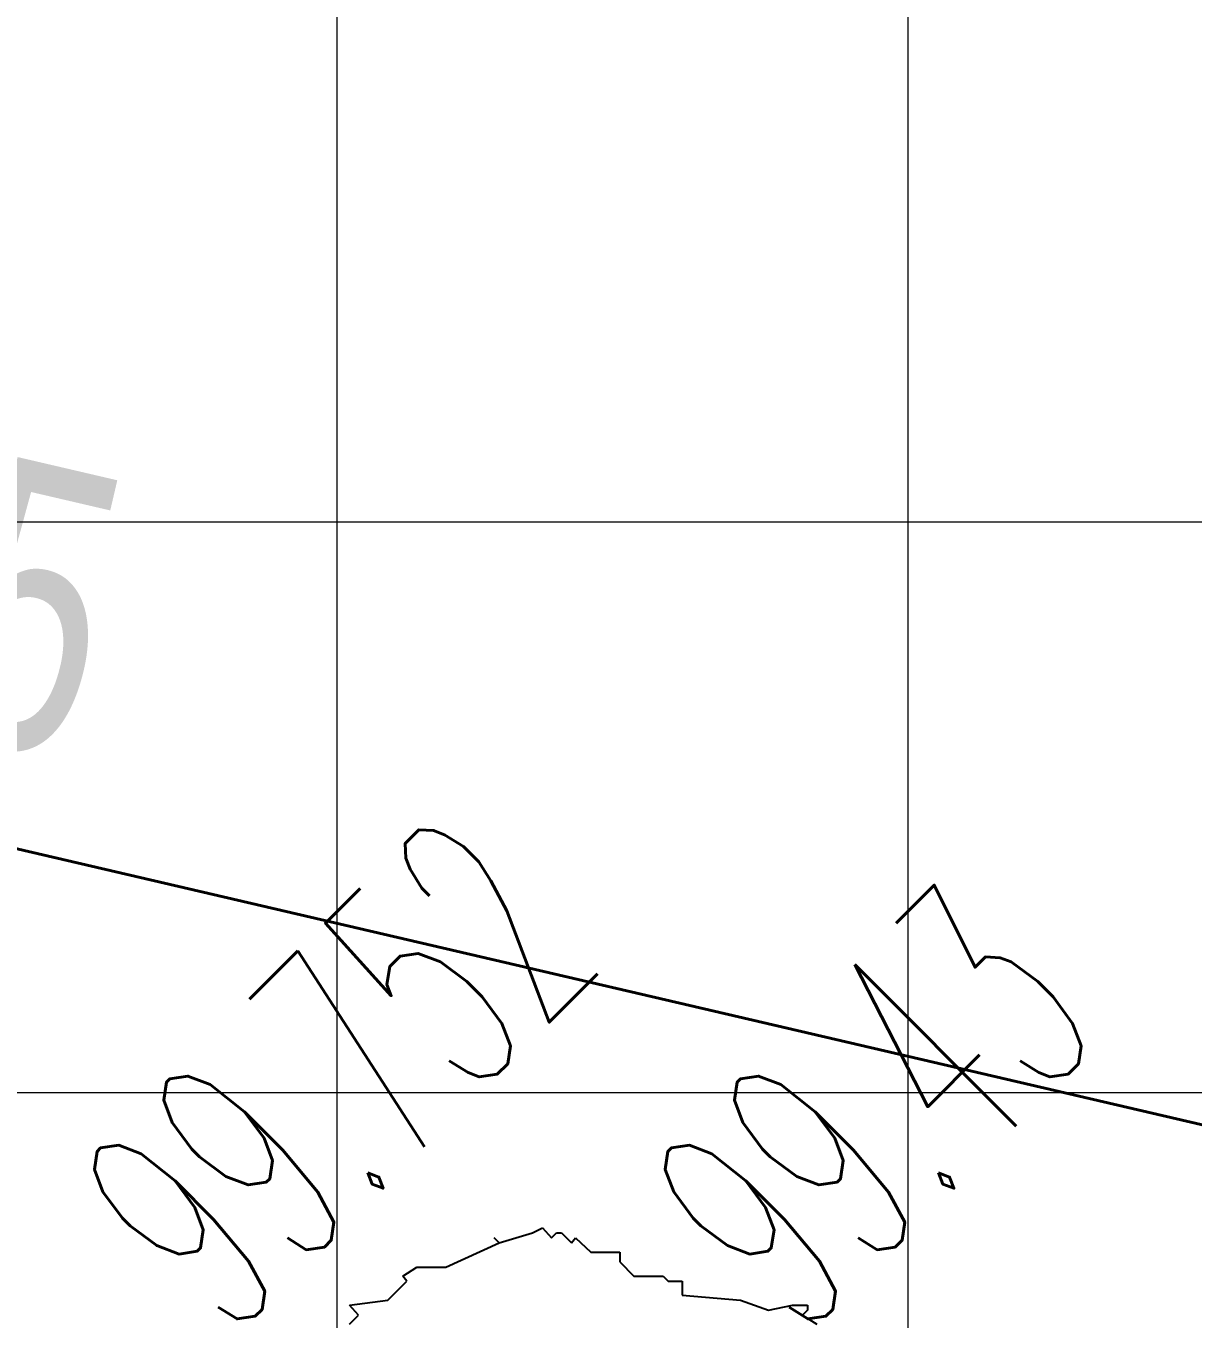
# Model space of a CAD drawing. Header units: millimetres. Extents: x 684983 to 685377, y 990360 to 990509.
# Drawn here: x 685034.923 to 685039.014, y 990451.245 to 990455.777 of the extents above; entities that cross this region are included whole.
import ezdxf

# ---------------------------------------------------------------- set-up
doc = ezdxf.new("R2010")
doc.units = ezdxf.units.MM
doc.header["$PDMODE"] = 35
doc.header["$PDSIZE"] = 0.2
for name, color, linetype, lineweight in [('BD', 1, 'Continuous', 40), ('grid', 8, 'Continuous', 9), ('GRID LEVELS', 7, 'Continuous', 13)]:
    doc.layers.add(name, color=color, linetype=linetype, lineweight=lineweight)
doc.layers.add('dim', color=7, linetype='Continuous')
doc.layers.add('MANGO TREE', color=7, linetype='Continuous')
doc.styles.add('DIM', font='ARIALN.TTF', dxfattribs={"width": 0.8, "height": 1})
doc.styles.get("Standard").update_dxf_attribs({"font": 'RomanS'})
doc.dimstyles.get("Standard").update_dxf_attribs({"dimtxt": 1, "dimasz": 0.18, "dimexe": 0.18, "dimexo": 0.0625, "dimgap": 0.09, "dimtad": 0, "dimrnd": 0.05, "dimzin": 0, "dimdsep": 46, "dimtxsty": 'DIM', "dimcen": 0.09, "dimse1": 1, "dimse2": 1, "dimsd1": 1, "dimsd2": 1, "dimadec": 0, "dimazin": 0, "dimtfac": 1, "dimtix": 1, "dimtofl": 0, "dimtmove": 2, "dimatfit": 3, "dimfxl": 0, "dimtolj": 1, "dimtzin": 0, "dimarcsym": 0})

# ---------------------------------------------------------------- blocks, each defined once
blk = doc.blocks.new('*D29')
at = {"layer": 'Defpoints', "color": 0, "transparency": 16777216}
for p in [(685026.8564, 990455.6176), (685026.668, 990454.809), (685041.126, 990451.441)]:
    blk.add_point(p, dxfattribs=at)
at = {"layer": 'dim', "color": 0, "transparency": 16777216, "insert": (685034.0854, 990453.9336), "char_height": 1, "attachment_point": 5, "rotation": 346.8868, "style": 'DIM'}
blk.add_mtext('\\A1;14.85', dxfattribs=at)
blk = doc.blocks.new('MT')
at = {"color": 97}
for p, q in [((-0.112, 2.1086), (-0.0004, 2.1424)), ((-0.0004, 2.1424), (0.0334, 2.1593)), ((0.0334, 2.1593), (0.0636, 2.1255)), ((0.0636, 2.1255), (0.0805, 2.1424)), ((0.0805, 2.1424), (0.0976, 2.1424)), ((0.0976, 2.1424), (0.1314, 2.1086)), ((-0.2914, 2.0274), (-0.112, 2.1086)), ((-0.1289, 2.1255), (-0.112, 2.1086)), ((-0.112, 2.1086), (-0.1289, 2.1255)), ((0.1314, 2.1086), (0.145, 2.1255)), ((0.145, 2.1255), (0.1957, 2.0779)), ((0.1957, 2.0779), (0.2937, 2.0779)), ((0.2937, 2.0779), (0.2937, 2.0443)), ((-0.4368, 1.997), (-0.3894, 2.0274)), ((-0.3894, 2.0274), (-0.2914, 2.0274)), ((0.2937, 2.0443), (0.341, 1.997)), ((-0.4875, 1.9158), (-0.4232, 1.9799)), ((-0.4232, 1.9799), (-0.4368, 1.997)), ((0.341, 1.997), (0.4393, 1.997)), ((0.4393, 1.997), (0.4562, 1.9799)), ((0.4562, 1.9799), (0.5033, 1.9799)), ((0.5033, 1.9799), (0.5033, 1.9327)), ((-0.6159, 1.899), (-0.4875, 1.9158)), ((0.5033, 1.9327), (0.6996, 1.9158)), ((0.6996, 1.9158), (0.7943, 1.8821)), ((-0.5855, 1.865), (-0.6159, 1.899)), ((0.7943, 1.8821), (0.8752, 1.899)), ((0.8752, 1.899), (0.9261, 1.899)), ((0.9261, 1.8821), (0.9092, 1.865)), ((0.9261, 1.899), (0.9261, 1.8821)), ((-0.6159, 1.8345), (-0.5855, 1.865)), ((0.9092, 1.865), (0.9566, 1.8345))]:
    blk.add_line(p, q, dxfattribs=at)

msp = doc.modelspace()

# ---------------------------------------------------------------- linework, layer by layer
at = {"layer": 'BD'}
msp.add_line((685041.126, 990451.441), (685026.668, 990454.809), dxfattribs=at)
at = {"layer": 'grid'}
for p, q in [((685036.0136, 990509.1548), (685036.0136, 990370.8996)), ((685038.0136, 990509.1548), (685038.0136, 990370.8996)), ((685085.1957, 990454.0381), (684982.7636, 990454.0381)), ((685085.1957, 990452.0381), (684982.7636, 990452.0381))]:
    msp.add_line(p, q, dxfattribs=at)

# ---------------------------------------------------------------- block references
at = {"layer": 'MANGO TREE', "linetype": 'Continuous', "xscale": 1.040975779762939, "yscale": 1.040975779762939, "zscale": 1.040975779762939}
msp.add_blockref('MT', (685036.699, 990449.317, 99.599), dxfattribs=at)

# ---------------------------------------------------------------- texts
at = {"layer": 'GRID LEVELS', "width": 0.5}
for s, p in [('99.752', (685035.63, 990451.1578, 99.7516)), ('99.43', (685037.63, 990451.1578, 99.4302))]:
    msp.add_text(s, height=0.8, rotation=45, dxfattribs=at).set_placement(p)

# ---------------------------------------------------------------- dimensions: what is measured, and where the dimension line sits
at = {"layer": 'dim'}
dim = msp.add_aligned_dim(p1=(685041.126, 990451.441), p2=(685026.668, 990454.809), distance=-0.8303, dimstyle='Standard', dxfattribs=at)
dim.commit()
dim.dimension.update_dxf_attribs({"geometry": '*D29', "text_midpoint": (685034.0854, 990453.9336)})

doc.saveas('drawing.dxf')
